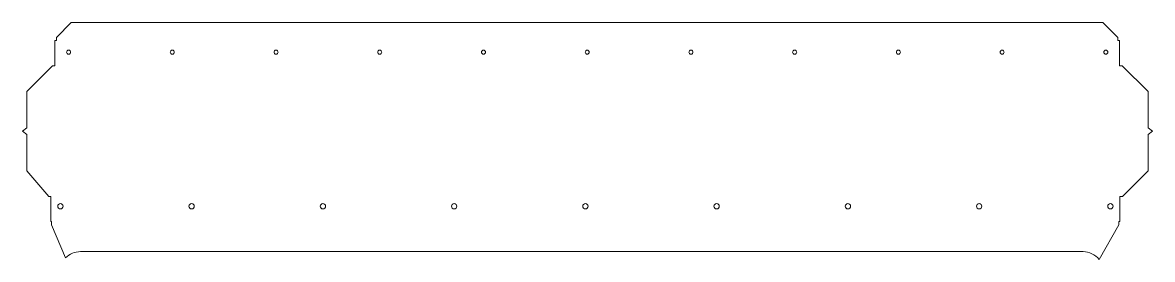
# Model space of a CAD drawing. Header units: millimetres. Extents: x -41 to 1332, y -266 to 22.
import ezdxf

# ---------------------------------------------------------------- set-up
doc = ezdxf.new("R2010")
doc.units = ezdxf.units.MM
doc.layers.add('1', color=7, linetype='Continuous', true_color=0xffffff)

msp = doc.modelspace()

# ---------------------------------------------------------------- linework, layer by layer
at = {"layer": '1', "color": 163, "linetype": 'Continuous', "lineweight": 18}
for p, q in [((17.832041, 21.919137), (0, 3.919137)), ((1271.778266, 21.919137), (17.832041, 21.919137)), ((1289.947807, 3.919137), (1271.778266, 21.919137)), ((-1.981338, 0), (0, 0)), ((-1.981338, -30.419137), (-1.981338, 0)), ((0, 3.919137), (0, 0)), ((1289.947807, 3.919137), (1289.947807, 0)), ((1289.947807, 0), (1291.966645, 0)), ((1291.966645, 0), (1291.966645, -30.419137)), ((-5.096771, -30.419137), (-36.128539, -61.743191)), ((-5.096771, -30.419137), (-1.981338, -30.419137)), ((1295.144389, -30.419137), (1291.966645, -30.419137)), ((1295.144389, -30.419137), (1326.762939, -61.742653)), ((-36.128542, -61.743187), (-36.300647, -61.919137)), ((-36.300647, -105.818871), (-36.300647, -61.919137)), ((1326.761247, -61.740977), (1326.938826, -61.915791)), ((1326.938826, -61.919137), (1326.938826, -61.915791)), ((1326.938826, -61.919137), (1326.938826, -105.818871)), ((-36.300647, -105.818871), (-41.300647, -109.818871)), ((-41.300647, -109.818871), (-36.300647, -113.818871)), ((1331.938826, -109.818871), (1326.938826, -105.818871)), ((1326.938826, -113.818871), (1331.938826, -109.818871)), ((-36.300647, -157.847634), (-36.300647, -113.818871)), ((1326.938826, -113.818871), (1326.938826, -157.821184)), ((-36.300647, -157.847634), (-36.189768, -157.979654)), ((-36.189772, -157.979657), (-9.531943, -189.318871)), ((1295.544161, -189.318871), (1326.767392, -157.995364)), ((1326.767395, -157.995367), (1326.938826, -157.821184)), ((-9.531943, -189.318871), (-6.882976, -189.318871)), ((-6.882976, -219.738007), (-6.882976, -189.318871)), ((1292.408353, -189.318871), (1292.408353, -219.738007)), ((1292.408353, -189.318871), (1295.544161, -189.318871)), ((-6.882976, -219.738007), (-6.040107, -219.738007)), ((-6.040107, -223.657144), (-6.040107, -219.738007)), ((10.977633, -264.037644), (-6.040107, -223.657144)), ((1291.262022, -223.657144), (1267.133178, -265.754669)), ((1291.262022, -219.738007), (1292.40819, -219.738007)), ((1291.262022, -223.657144), (1291.262022, -219.738007)), ((1247.599546, -256.357144), (29.006358, -256.357144))]:
    msp.add_line(p, q, dxfattribs=at)
at = {"layer": '1', "color": 150, "linetype": 'Continuous', "lineweight": 18}
for centre, radius in [((14.587911, -14), 2.45), ((140.661966, -14), 2.45), ((266.73602, -14), 2.45), ((392.810075, -14), 2.45), ((518.884129, -14), 2.45), ((644.958184, -14), 2.45), ((771.032238, -14), 2.45), ((897.106292, -14), 2.45), ((1023.180347, -14), 2.45), ((1149.254401, -14), 2.45), ((1275.328456, -14), 2.45), ((4.636698, -201.238007), 3.25), ((164.170655, -201.238007), 3.25), ((323.704612, -201.238007), 3.25), ((483.238569, -201.238007), 3.25), ((642.772525, -201.238007), 3.25), ((802.306482, -201.238007), 3.25), ((961.840439, -201.238007), 3.25), ((1121.374396, -201.238007), 3.25), ((1280.908353, -201.238007), 3.25)]:
    msp.add_circle(centre, radius, dxfattribs=at)
at = {"layer": '1', "color": 163, "linetype": 'Continuous', "lineweight": 18}
for centre, start, end in [((29.006358, -281.357144), 90, 136.149425), ((1247.599546, -281.357144), 38.616088, 90)]:
    msp.add_arc(centre, 25, start, end, dxfattribs=at)

doc.saveas('drawing.dxf')
